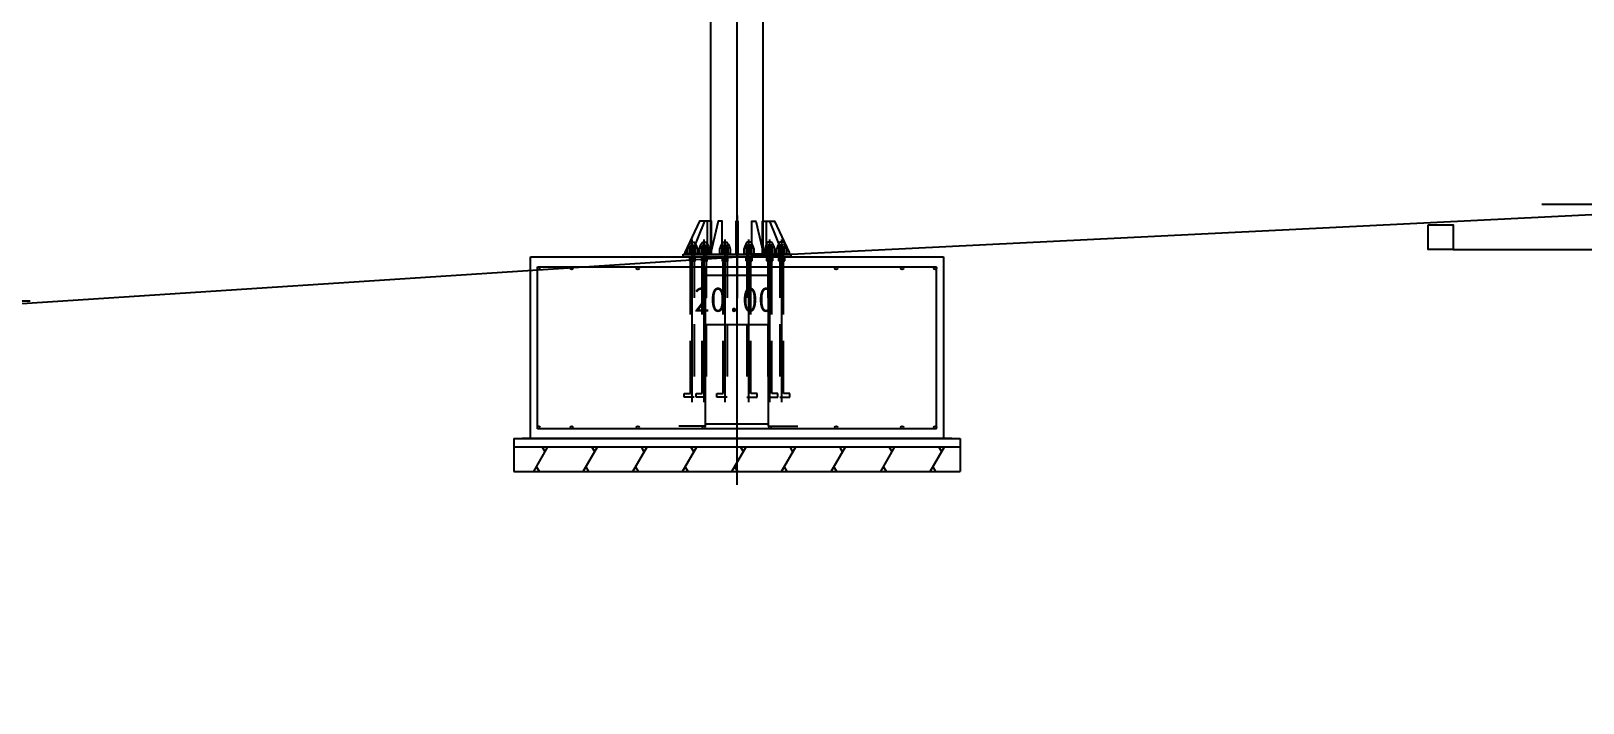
# Model space of a CAD drawing. Header units: millimetres. Extents: x 10297564 to 11610295, y -9287743 to -8409454.
# Drawn here: x 10878352 to 10887744, y -9272218 to -9268151 of the extents above; entities that cross this region are included whole.
import ezdxf

# ---------------------------------------------------------------- set-up
doc = ezdxf.new("R2010")
doc.units = ezdxf.units.MM
doc.header["$LTSCALE"] = 100
doc.linetypes.add('CEN1', pattern=[22, 15, -3, 1, -3])
doc.linetypes.add('HIDDEN2', pattern=[4.7625, 3.175, -1.5875])
for name, color, linetype in [('BOLT', 210, 'Continuous'), ('CEN', 1, 'CEN1'), ('CON', 2, 'Continuous'), ('dim', 7, 'Continuous'), ('FIN', 8, 'Continuous'), ('HD-16', 3, 'Continuous'), ('PLATE', 6, 'Continuous'), ('부속품', 4, 'Continuous'), ('원형강관', 4, 'Continuous'), ('표기', 6, 'Continuous')]:
    doc.layers.add(name, color=color, linetype=linetype)
doc.styles.add('KSHP', font='DotumChe.ttf')
doc.styles.add('돋음', font='Dotum.ttf')
doc.dimstyles.new('NDIM-150', dxfattribs={"dimscale": 75, "dimtxt": 3.5, "dimasz": 1, "dimexe": 2, "dimexo": 1, "dimgap": 1, "dimtad": 1, "dimdec": 0, "dimzin": 0, "dimdsep": 46, "dimtxsty": '돋음', "dimblk": 'dotk', "dimcen": 2, "dimdle": 2, "dimclrd": 4, "dimclre": 4, "dimclrt": 7, "dimadec": 0, "dimazin": 0, "dimtfac": 1, "dimtdec": 0, "dimtix": 1, "dimtmove": 2, "dimatfit": 3, "dimldrblk": 'DIMDOT', "dimfxl": 1, "dimtolj": 1, "dimtzin": 0, "dimlwd": -1, "dimlwe": -1, "dimarcsym": 0})

# ---------------------------------------------------------------- blocks, each defined once
blk = doc.blocks.new('dotk')
blk.add_line((-3, 0), (3, 0))
at = {"const_width": 0.75}
blk.add_lwpolyline([(-0.375, 0, 1), (0.375, 0, 1)], format="xyb", close=True, dxfattribs=at)
blk = doc.blocks.new('*D1110')
at = {"layer": 'defpoints', "color": 0, "linetype": 'ByBlock', "ltscale": 1.8, "transparency": 16777216}
for p in [(10887420.7, -9264446.3), (10887420.7, -9269199), (10888920.7, -9269199)]:
    blk.add_point(p, dxfattribs=at)
at = {"layer": 'dim', "color": 4, "ltscale": 1.8, "transparency": 16777216}
for p, q in [((10887495.7, -9264446.3), (10889070.7, -9264446.3)), ((10888920.7, -9264521.3), (10888920.7, -9269124)), ((10887495.7, -9269199), (10889070.7, -9269199))]:
    blk.add_line(p, q, dxfattribs=at)
at = {"layer": 'dim', "color": 4, "linetype": 'ByBlock', "ltscale": 1.8, "transparency": 16777216, "xscale": 75, "yscale": 75, "zscale": 75}
for p, rotation in [((10888920.7, -9264446.3), 90), ((10888920.7, -9269199), 270)]:
    blk.add_blockref('dotk', p, dxfattribs=dict(at, rotation=rotation))
at = {"layer": 'dim', "color": 7, "linetype": 'ByBlock', "ltscale": 1.8, "transparency": 16777216, "insert": (10888714.3, -9266822.6), "char_height": 262.5, "attachment_point": 5, "rotation": 90, "style": '돋음'}
blk.add_mtext('\\A1;4753', dxfattribs=at)
blk = doc.blocks.new('DIMDOT')
blk.add_line((-1.5, 0), (1.5, 0))
blk.add_circle((0, 0), 0.75)
blk = doc.blocks.new('M20-900L-2')
at = {"layer": 'BOLT', "color": 8}
for p, q in [((-67475.6, 389886.9), (-67513.1, 389886.9)), ((-67513.1, 389886.9), (-67513.1, 389882.9)), ((-67513.1, 389882.9), (-67475.6, 389882.9)), ((-67513.1, 389859.9), (-67513.1, 389863.9)), ((-67513.1, 389863.9), (-67475.6, 389863.9)), ((-67475.6, 389859.9), (-67513.1, 389859.9)), ((-67511.7, 389923), (-67509.4, 389924.4)), ((-67511.7, 389923), (-67511.7, 389908.1)), ((-67511.7, 389908.1), (-67477.1, 389908.1)), ((-67511.7, 389906.8), (-67509.4, 389908.1)), ((-67511.7, 389906.8), (-67511.7, 389891.9)), ((-67511.7, 389891.9), (-67477.1, 389891.9)), ((-67511.7, 389840), (-67511.7, 389854.9)), ((-67511.7, 389854.9), (-67477.1, 389854.9)), ((-67477.7, 389891.9), (-67511, 389891.9)), ((-67511, 389891.9), (-67511, 389886.9)), ((-67511, 389886.9), (-67477.7, 389886.9)), ((-67511, 389854.9), (-67511, 389859.9)), ((-67511, 389859.9), (-67477.7, 389859.9)), ((-67477.7, 389854.9), (-67511, 389854.9)), ((-67509.4, 389924.4), (-67479.4, 389924.4)), ((-67509.4, 389908.1), (-67479.4, 389908.1)), ((-67505.6, 389886.9), (-67505.6, 389882.9)), ((-67505.6, 389859.9), (-67505.6, 389863.9)), ((-67504.5, 389891.9), (-67504.5, 389886.9)), ((-67504.5, 389854.9), (-67504.5, 389859.9)), ((-67484.4, 389882.9), (-67504.4, 389882.9)), ((-67484.4, 389863.9), (-67504.4, 389863.9)), ((-67503, 389923), (-67503, 389908.1)), ((-67503, 389906.8), (-67503, 389891.9)), ((-67503, 389840), (-67503, 389854.9)), ((-67492.7, 389891.9), (-67497.7, 389886.9)), ((-67492.7, 389854.9), (-67497.7, 389859.9)), ((-67491, 389891.9), (-67496, 389886.9)), ((-67491, 389854.9), (-67496, 389859.9)), ((-67485.7, 389923), (-67485.7, 389908.1)), ((-67485.7, 389906.8), (-67485.7, 389891.9)), ((-67485.7, 389840), (-67485.7, 389854.9)), ((-67484.2, 389891.9), (-67484.2, 389886.9)), ((-67484.2, 389854.9), (-67484.2, 389859.9)), ((-67483.1, 389886.9), (-67483.1, 389882.9)), ((-67483.1, 389859.9), (-67483.1, 389863.9)), ((-67479.4, 389924.4), (-67477.1, 389923)), ((-67479.4, 389908.1), (-67477.1, 389906.8)), ((-67477.7, 389886.9), (-67477.7, 389891.9)), ((-67477.7, 389859.9), (-67477.7, 389854.9)), ((-67477.1, 389908.1), (-67477.1, 389923)), ((-67477.1, 389891.9), (-67477.1, 389906.8)), ((-67477.1, 389854.9), (-67477.1, 389840)), ((-67475.6, 389882.9), (-67475.6, 389886.9)), ((-67475.6, 389863.9), (-67475.6, 389859.9)), ((-67511.7, 389840), (-67509.4, 389838.6)), ((-67509.4, 389838.6), (-67479.4, 389838.6)), ((-67479.4, 389838.6), (-67477.1, 389840))]:
    blk.add_line(p, q, dxfattribs=at)
at = {"layer": 'BOLT', "color": 8, "linetype": 'HIDDEN2', "elevation": 0}
blk.add_lwpolyline([(-67506.4, 389932.8), (-67482.4, 389932.8), (-67485.7, 389934.1), (-67503, 389934.1), (-67506.4, 389932.8), (-67506.4, 389013.9), (-67444.4, 389013.9), (-67444.4, 389037.9), (-67482.4, 389037.9), (-67482.4, 389932.8)], dxfattribs=at)
at = {"layer": 'BOLT', "color": 8}
for centre, radius, start, end in [((-67507.4, 389916.7), 7.66, 55.59101, 124.40899), ((-67507.4, 389900.5), 7.66, 55.59101, 124.40899), ((-67494.2, 389894.4), 30, 90.40019, 107.1986), ((-67494.2, 389878.1), 30, 90.40019, 107.1986), ((-67494.6, 389894.4), 30, 72.8014, 89.59981), ((-67494.6, 389878.1), 30, 72.8014, 89.59981), ((-67481.4, 389916.7), 7.66, 55.59101, 124.40899), ((-67481.4, 389900.5), 7.66, 55.59101, 124.40899), ((-67507.4, 389846.3), 7.66, 235.59101, 304.40899), ((-67494.2, 389868.6), 30, 252.8014, 269.59981), ((-67494.6, 389868.6), 30, 270.40019, 287.1986), ((-67481.4, 389846.3), 7.66, 235.59101, 304.40899)]:
    blk.add_arc(centre, radius, start, end, dxfattribs=at)
at = {"layer": 'CEN'}
blk.add_line((-67494.4, 388983.8), (-67494.4, 389969.2), dxfattribs=at)
at = {"layer": '부속품', "color": 5, "elevation": 0}
blk.add_lwpolyline([(-67468.4, 389925.9), (-67475.5, 389940.2), (-67483.8, 389952.6, 0.250765), (-67485.9, 389953.7), (-67503.8, 389953.7, 0.250765), (-67505.9, 389952.6), (-67514.1, 389940.2), (-67520.4, 389925.9), (-67524.8, 389910.7), (-67524.8, 389882.9), (-67463.9, 389882.9), (-67463.9, 389910.7)], format="xyb", close=True, dxfattribs=at)
blk = doc.blocks.new('잡석다짐표시-1')
at = {"layer": 'FIN', "color": 8}
for p, q in [((-51317.5, 390309.6), (-51230.9, 390459.6)), ((-51248.2, 390429.6), (-51265.5, 390459.6)), ((-51282.8, 390309.6), (-51300.1, 390339.6))]:
    blk.add_line(p, q, dxfattribs=at)
blk = doc.blocks.new('A$Cb693f4c1')
at = {"layer": 'CON'}
for p, q in [((-1250, -1100), (-1250, 0)), ((-1250, 0), (1250, 0)), ((1250, 0), (1250, -1100)), ((1300, -1100), (-1300, -1100))]:
    blk.add_line(p, q, dxfattribs=at)
at = {"layer": 'CON', "color": 8}
for p, q in [((-1350, -1100), (-1350, -1300)), ((-1350, -1100), (1350, -1100)), ((1350, -1100), (1350, -1300)), ((-1350, -1150), (1350, -1150)), ((-1350, -1300), (1350, -1300))]:
    blk.add_line(p, q, dxfattribs=at)
at = {"layer": 'HD-16'}
for p, q in [((-1208, -60), (1208, -60)), ((-1208, -1040), (-1208, -60)), ((-190, -1024), (-190, -60)), ((0, -60), (0, -780)), ((190, -1024), (190, -60)), ((1208, -1040), (1208, -60)), ((-190, -110), (190, -110)), ((-190, -410), (190, -410)), ((-190, -1024), (-352.4, -1024)), ((-190, -1010), (190, -1010)), ((190, -1024), (367.5, -1024)), ((1208, -1040), (-1208, -1040)), ((1208, -1040), (-1208, -1040))]:
    blk.add_line(p, q, dxfattribs=at)
for centre in [(-1200, -68), (-1000, -68), (-600, -68), (-200, -68), (200, -68), (600, -68), (1000, -68), (1200, -68), (-1200, -1032), (-1000, -1032), (-600, -1032), (-200, -1032), (200, -1032), (600, -1032), (1000, -1032), (1200, -1032)]:
    blk.add_circle(centre, 8, dxfattribs=at)
at = {"layer": 'CEN'}
for p in [(50087.2, -391609.6), (50387.2, -391609.6), (50687.2, -391609.6), (50987.2, -391609.6), (51287.2, -391609.6), (51587.2, -391609.6), (51887.2, -391609.6), (52187.2, -391609.6), (52487.2, -391609.6)]:
    blk.add_blockref('잡석다짐표시-1', p, dxfattribs=at)
blk = doc.blocks.new('*D1111')
at = {"layer": 'defpoints', "color": 0, "linetype": 'ByBlock', "ltscale": 1.8, "transparency": 16777216}
for p in [(10887420.7, -9264446.3), (10885029.9, -9265042.4), (10889607.5, -9267464.5), (10877828.3, -9269199), (10887420.7, -9269199)]:
    blk.add_point(p, dxfattribs=at)
at = {"layer": 'dim', "color": 4, "ltscale": 1.8, "transparency": 16777216}
for p, q in [((10887493.5, -9264428.2), (10889190.4, -9264005.1)), ((10887495.7, -9269199), (10889828.2, -9269199))]:
    blk.add_line(p, q, dxfattribs=at)
blk.add_arc((10868358.6, -9269199), 21319.6, 0.2017, 13.79844, dxfattribs=at)
at = {"layer": 'dim', "color": 4, "linetype": 'ByBlock', "ltscale": 1.8, "transparency": 16777216, "xscale": 75, "yscale": 75, "zscale": 75}
for p, rotation in [((10889044.9, -9264041.3), 103.8992199290376), ((10889678.2, -9269199), 270.1009154271204)]:
    blk.add_blockref('dotk', p, dxfattribs=dict(at, rotation=rotation))
at = {"layer": 'dim', "color": 7, "linetype": 'ByBlock', "ltscale": 1.8, "transparency": 16777216, "insert": (10889724, -9266575.7), "char_height": 262.5, "attachment_point": 5, "rotation": 277.00007, "style": '돋음'}
blk.add_mtext('\\A1;14°', dxfattribs=at)
blk = doc.blocks.new('*D1112')
at = {"layer": 'defpoints', "color": 0, "linetype": 'ByBlock', "ltscale": 1.8, "transparency": 16777216}
for p in [(10878423.5, -9267086.3, 19.5), (10877197.3, -9269786.4), (10878422.9, -9269786.4, -13.8)]:
    blk.add_point(p, dxfattribs=at)
at = {"layer": 'dim', "color": 4, "ltscale": 1.8, "transparency": 16777216}
for p, q in [((10878348.5, -9267086.3), (10877047.3, -9267086.3)), ((10877197.3, -9267161.3), (10877197.3, -9269711.4)), ((10878347.9, -9269786.4), (10877047.3, -9269786.4))]:
    blk.add_line(p, q, dxfattribs=at)
at = {"layer": 'dim', "color": 4, "linetype": 'ByBlock', "ltscale": 1.8, "transparency": 16777216, "xscale": 75, "yscale": 75, "zscale": 75}
for p, rotation in [((10877197.3, -9267086.3), 90), ((10877197.3, -9269786.4), 270)]:
    blk.add_blockref('dotk', p, dxfattribs=dict(at, rotation=rotation))
at = {"layer": 'dim', "color": 7, "linetype": 'ByBlock', "ltscale": 1.8, "transparency": 16777216, "insert": (10876990.8, -9268436.4), "char_height": 262.5, "attachment_point": 5, "rotation": 90, "style": '돋음'}
blk.add_mtext('\\A1;2700', dxfattribs=at)

msp = doc.modelspace()

# ---------------------------------------------------------------- linework, layer by layer
at = {"color": 8}
msp.add_lwpolyline([(10835449.4, -9272217.8), (10849124.5, -9271417.8), (10865774.5, -9270617.8), (10882624.5, -9269517.8), (10894721.8, -9268917.4)], dxfattribs=at)
msp.add_lwpolyline([(10886808, -9269324.1), (10886958, -9269324.1), (10886958, -9269474.1), (10886808, -9269474.1)], close=True)
msp.add_lwpolyline([(10886958, -9269474.1), (10888958, -9269474.1)])
at = {"layer": 'CEN', "linetype": 'Continuous', "ltscale": 2}
msp.add_line((10882624.5, -9270897.5), (10882624.5, -9263905.9), dxfattribs=at)
at = {"layer": 'PLATE'}
msp.add_line((10882618.5, -9269491.8), (10882630.5, -9269491.8), dxfattribs=at)
for points in [[(10882309.5, -9269501.8), (10882446.7, -9269501.8), (10882446.7, -9269301.8), (10882396.7, -9269301.8), (10882309.5, -9269491.8), (10882309.5, -9269501.8)], [(10882351.7, -9269501.8), (10882470.5, -9269501.8), (10882470.5, -9269301.8), (10882427.2, -9269301.8), (10882351.7, -9269491.8), (10882351.7, -9269501.8)], [(10882467, -9269501.8), (10882535.6, -9269501.8), (10882535.6, -9269301.8), (10882510.6, -9269301.8), (10882467, -9269491.8), (10882467, -9269501.8)], [(10882618.5, -9269501.8), (10882618.5, -9269301.8), (10882630.5, -9269301.8), (10882630.5, -9269501.8)], [(10882782, -9269501.8), (10882713.4, -9269501.8), (10882713.4, -9269301.8), (10882738.4, -9269301.8), (10882782, -9269491.8), (10882782, -9269501.8)], [(10882897.3, -9269501.8), (10882778.5, -9269501.8), (10882778.5, -9269301.8), (10882821.8, -9269301.8), (10882897.3, -9269491.8), (10882897.3, -9269501.8)], [(10882939.5, -9269501.8), (10882802.3, -9269501.8), (10882802.3, -9269301.8), (10882852.3, -9269301.8), (10882939.5, -9269491.8), (10882939.5, -9269501.8)]]:
    msp.add_lwpolyline(points, dxfattribs=at)
msp.add_lwpolyline([(10882299.5, -9269501.8), (10882949.5, -9269501.8), (10882949.5, -9269517.8), (10882299.5, -9269517.8)], close=True, dxfattribs=at)
at = {"layer": '원형강관'}
for p, q in [((10882783.8, -9269498.8), (10882783.8, -9266015.6)), ((10882465.3, -9269498.8), (10882465.3, -9266095))]:
    msp.add_line(p, q, dxfattribs=at)
at = {"layer": '표기'}
msp.add_lwpolyline([(10882624.5, -9269267.8), (10882624.5, -9269767.8)], dxfattribs=at)

# ---------------------------------------------------------------- block references
at = {"layer": 'CEN', "linetype": 'Continuous', "ltscale": 2}
msp.add_blockref('A$Cb693f4c1', (10882624.3, -9269517.8), dxfattribs=at)
at = {"layer": 'dim', "xscale": -1}
for p in [(10814859.7, -9659381.7), (10814932.2, -9659381.7), (10815057.7, -9659381.7)]:
    msp.add_blockref('M20-900L-2', p, dxfattribs=at)
at = {"layer": 'dim'}
for p in [(10950191.4, -9659381.7), (10950316.9, -9659381.7), (10950389.3, -9659381.7)]:
    msp.add_blockref('M20-900L-2', p, dxfattribs=at)

# ---------------------------------------------------------------- texts
at = {"layer": '표기', "style": 'KSHP'}
msp.add_text('20.00', height=150, dxfattribs=at).set_placement((10882364, -9269850.4))

# ---------------------------------------------------------------- dimensions: what is measured, and where the dimension line sits
at = {"layer": 'dim', "linetype": 'ByBlock', "ltscale": 1.8}
dim = msp.add_angular_dim_2l(base=(10889607.5, -9267464.5), line1=((10887420.7, -9269199), (10877828.3, -9269199)), line2=((10885029.9, -9265042.4), (10887420.7, -9264446.3)), dimstyle='NDIM-150', dxfattribs=at)
dim.commit()
dim.dimension.update_dxf_attribs({"geometry": '*D1111', "text_midpoint": (10889724, -9266575.7)})
for base, p1, p2, picture, middle in [((10888920.7, -9269199), (10887420.7, -9264446.3), (10887420.7, -9269199), '*D1110', (10888714.3, -9266822.6)), ((10877197.3, -9269786.4), (10878423.5, -9267086.3, 19.5), (10878422.9, -9269786.4, -13.8), '*D1112', (10876990.8, -9268436.4))]:
    dim = msp.add_linear_dim(base=base, p1=p1, p2=p2, angle=90, dimstyle='NDIM-150', dxfattribs=at)
    dim.commit()
    dim.dimension.update_dxf_attribs({"geometry": picture, "text_midpoint": middle})

doc.saveas('drawing.dxf')
